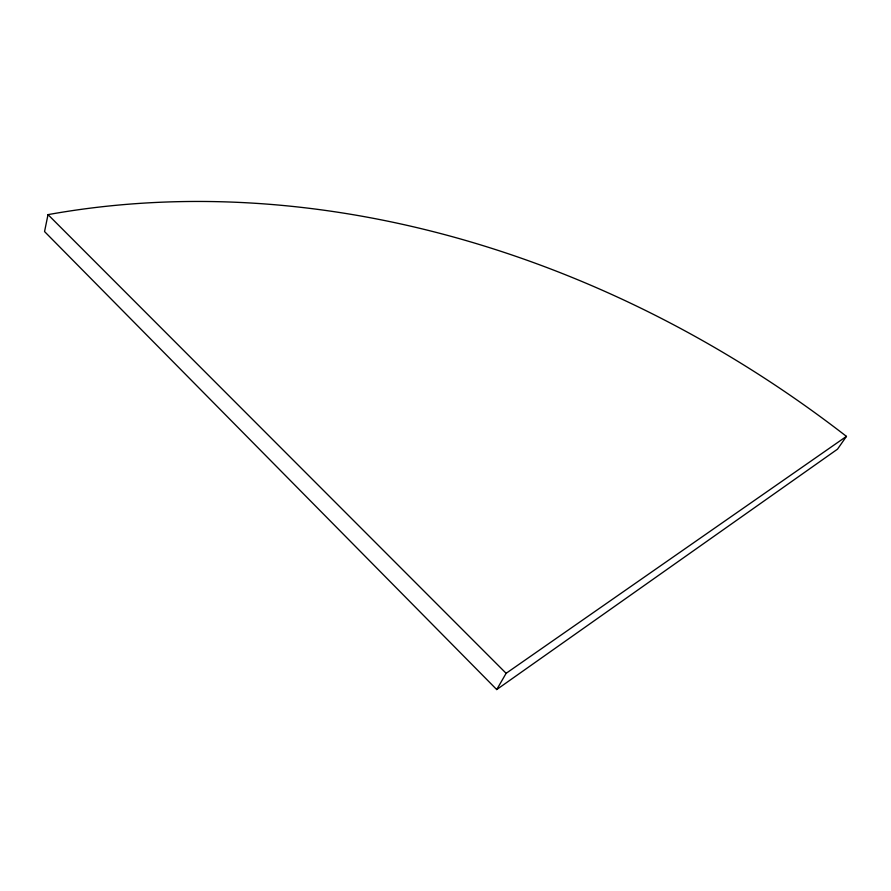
<?xml version="1.0" encoding="UTF-8"?>
<svg xmlns="http://www.w3.org/2000/svg" width="891" height="891" viewBox="0 0 891 891"><rect width="100%" height="100%" fill="white"/><g stroke="black" fill="none" stroke-linecap="round" stroke-linejoin="round"><path stroke-width="1.34" d="M48.014 214.631L44.55 231.571L496.721 689.556L837.518 449.164L846.45 436.378A1010.695 831.459 45.4 0 0 48.014 214.631L506.133 673.306L496.721 689.556M506.133 673.306L846.45 436.378"/></g></svg>
